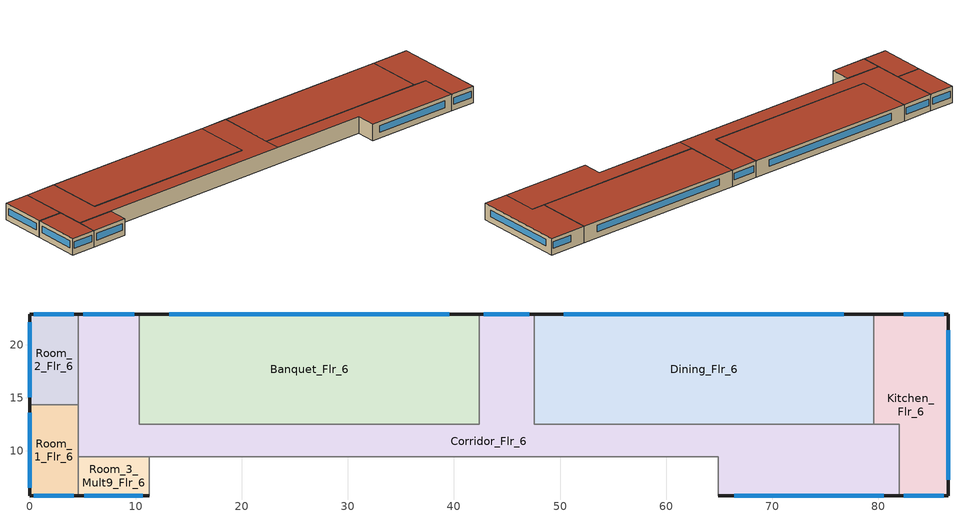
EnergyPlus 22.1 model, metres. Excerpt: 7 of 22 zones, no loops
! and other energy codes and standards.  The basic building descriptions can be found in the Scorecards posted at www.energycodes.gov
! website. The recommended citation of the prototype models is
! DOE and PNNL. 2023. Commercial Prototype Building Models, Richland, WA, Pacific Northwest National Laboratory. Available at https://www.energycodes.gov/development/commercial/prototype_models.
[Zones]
Room_1_Flr_6
 floor adiabatic (nonres_floor): 4.57,14.33 4.57,5.79 0,5.79 0,14.33 z16.15
 wall outside (res_ext_wall_top): 0,14.33 0,5.79 4.57,5.79 z16.15:19.2
 wall to Room_2_Flr_6 (int_wall): 4.57,14.33 0,14.33 z16.15:19.2
 wall adiabatic (int_wall): 4.57,5.79 4.57,14.33 z16.15:19.2
 window (ResWindow_U_0.43_SHGC_0.248): 0.4,5.79 4.17,5.79 / 0,13.58 0,6.54 z17.26:18.48
 roof outside (res_roof): 0,14.33 0,5.79 4.57,5.79 4.57,14.33 z19.2
Room_2_Flr_6
 floor adiabatic (nonres_floor): 4.57,22.86 4.57,14.33 0,14.33 0,22.86 z16.15
 wall outside (res_ext_wall_top): 4.57,22.86 0,22.86 0,14.33 z16.15:19.2
 wall adiabatic (int_wall): 4.57,14.33 4.57,22.86 z16.15:19.2
 window (ResWindow_U_0.43_SHGC_0.248): 4.17,22.86 0.4,22.86 / 0,22.11 0,15.07 z17.26:18.48
 roof outside (res_roof): 0,22.86 0,14.33 4.57,14.33 4.57,22.86 z19.2
Room_3_Mult9_Flr_6
 floor adiabatic (nonres_floor): 11.28,9.45 11.28,5.79 4.57,5.79 4.57,9.45 z16.15
 wall outside (res_ext_wall_top): 4.57,5.79 11.28,5.79 z16.15:19.2
 wall adiabatic (int_wall): 11.28,5.79 11.28,9.45 4.57,9.45 4.57,5.79 z16.15:19.2
 window (ResWindow_U_0.43_SHGC_0.248): 5.16,5.79 10.69,5.79 z17.26:18.48
 roof outside (res_roof): 4.57,9.45 4.57,5.79 11.28,5.79 11.28,9.45 z19.2
Banquet_Flr_6
 floor adiabatic (nonres_floor): 42.37,22.86 42.37,12.5 10.36,12.5 10.36,22.86 z16.15
 wall outside (nonres_ext_wall_top): 42.37,22.86 10.36,22.86 z16.15:19.2
 wall to Corridor_Flr_6 (int_wall): 10.36,22.86 10.36,12.5 42.37,12.5 42.37,22.86 z16.15:19.2
 window (NonresWindow_U_0.43_SHGC_0.248): 39.57,22.86 13.16,22.86 z17.26:18.48
 roof outside (nonres_roof): 10.36,22.86 10.36,12.5 42.37,12.5 42.37,22.86 z19.2
Dining_Flr_6
 floor adiabatic (nonres_floor): 79.55,22.86 79.55,12.5 47.55,12.5 47.55,22.86 z16.15
 wall outside (nonres_ext_wall_top): 79.55,22.86 47.55,22.86 z16.15:19.2
 wall to Kitchen_Flr_6 (int_wall): 79.55,12.5 79.55,22.86 z16.15:19.2
 wall adiabatic (int_wall): 47.55,12.5 79.55,12.5 z16.15:19.2
 wall to Corridor_Flr_6 (int_wall): 47.55,22.86 47.55,12.5 z16.15:19.2
 window (NonresWindow_U_0.43_SHGC_0.248): 76.75,22.86 50.35,22.86 z17.26:18.48
 roof outside (nonres_roof): 47.55,22.86 47.55,12.5 79.55,12.5 79.55,22.86 z19.2
Kitchen_Flr_6
 floor adiabatic (nonres_floor): 79.55,12.5 79.55,22.86 86.56,22.86 86.56,5.79 81.99,5.79 81.99,12.5 z16.15
 wall outside (nonres_ext_wall_top): 81.99,5.79 86.56,5.79 86.56,22.86 79.55,22.86 z16.15:19.2
 wall adiabatic (int_wall): 79.55,12.5 81.99,12.5 z16.15:19.2
 wall to Corridor_Flr_6 (int_wall): 81.99,12.5 81.99,5.79 z16.15:19.2
 window (NonresWindow_U_0.43_SHGC_0.248): 86.16,22.86 82.39,22.86 / 86.56,7.29 86.56,21.37 / 82.39,5.79 86.16,5.79 z17.26:18.48
 roof outside (nonres_roof): 79.55,12.5 81.99,12.5 81.99,5.79 86.56,5.79 86.56,22.86 79.55,22.86 z19.2
Corridor_Flr_6
 floor adiabatic (nonres_floor): 4.57,9.45 4.57,22.86 10.36,22.86 10.36,12.5 42.37,12.5 42.37,22.86 47.55,22.86 47.55,12.5 81.99,12.5 81.99,5.79 64.92,5.79 64.92,9.45 z16.15
 wall outside (nonres_ext_wall_top): 10.36,22.86 4.57,22.86 / 47.55,22.86 42.37,22.86 / 64.92,5.79 81.99,5.79 z16.15:19.2
 wall adiabatic (int_wall): 81.99,12.5 47.55,12.5 / 4.57,22.86 4.57,9.45 64.92,9.45 64.92,5.79 z16.15:19.2
 window (NonresWindow_U_0.43_SHGC_0.248): 9.86,22.86 5.08,22.86 / 47.09,22.86 42.82,22.86 / 66.42,5.79 80.5,5.79 z17.26:18.48
 roof outside (nonres_roof): 4.57,9.45 47.55,9.45 47.55,22.86 42.37,22.86 42.37,12.5 10.36,12.5 10.36,22.86 4.57,22.86 z19.2; 47.55,9.45 64.92,9.45 64.92,5.79 81.99,5.79 81.99,12.5 47.55,12.5 z19.2
[Building]
HotelLarge: North Axis {deg}=0; Terrain=City; Loads Convergence Tolerance Value {W}=0.04; Temperature Convergence Tolerance Value {deltaC}=0.2; Solar Distribution=FullInteriorAndExterior; Maximum Number of Warmup Days=25; Minimum Number of Warmup Days=6
[Site:Location]
Site:Location=San.Diego-Brown.Field.Muni.AP_CA_USA WMO=722904; Latitude {N+ S-}=32.57; Longitude {W- E+}=-116.98; Time Zone Relative to GMT {GMT+/-}=-8; Elevation {m}=159
[SizingPeriod:DesignDay] Day of Month=21; Dry-Bulb Temperature Range Modifier Type=DefaultMultipliers; Humidity Condition Type=Wetbulb; Barometric Pressure {Pa}=99429; Rain {Yes/No}=No; Snow on ground {Yes/No}=No; Daylight Savings Time Indicator=No
Name | Month | Day Type | Maximum Dry-Bulb Temperature {C} | Daily Dry-Bulb Temperature Range {C} | Wetbulb at Maximum Dry-Bulb {C} | Wind Speed {m/s} design conditions vs. traditional 6.71 m/s (15 mph) | Wind Direction {Degrees; N=0, S=180} | Solar Model Indicator | Clearness {0.0 to 1.1} | Wind Speed {m/s} design conditions vs. traditional 3.35 m/s (7mph) | ASHRAE Clear Sky Optical Depth for Beam Irradiance (taub) | ASHRAE Clear Sky Optical Depth for Diffuse Irradiance (taud)
San.Diego-Brown.Field.Muni.AP_CA_USA Ann Htg 99.6% Condns DB | 12 | WinterDesignDay | 3.8 | 0 | 3.8 | 3 | 120 | ASHRAEClearSky | 0
San.Diego-Brown.Field.Muni.AP_CA_USA Ann Clg .4% Condns DB=>MWB | 8 | SummerDesignDay | 31.3 | 8.9 | 18.4 |  | 280 | ASHRAETau |  | 4.1 | 0.412 | 2.276
[Site:WaterMainsTemperature]
Calculation Method=Correlation; Annual average outdoor air temperature {C}=16; Maximum difference in monthly average outdoor air temperatures {C}=7.1
[Site:GroundTemperature:FCfactorMethod]
January Ground Temperature {C}=18.8; February Ground Temperature {C}=14.3; March Ground Temperature {C}=13.6; April Ground Temperature {C}=13.2; May Ground Temperature {C}=13.3; June Ground Temperature {C}=12.6; July Ground Temperature {C}=15.3; August Ground Temperature {C}=15.6; September Ground Temperature {C}=17.7; October Ground Temperature {C}=19.4; November Ground Temperature {C}=19.7; December Ground Temperature {C}=18.5
[Material:NoMass]
CP02 CARPET PAD: VeryRough, 0.21648, 0.9, 0.7, 0.8
Nonres_Roof_Insulation; Res_Roof_Insulation: MediumSmooth, 4.31889, 0.9, 0.7, 0.7
Nonres_Exterior_Wall_Insulation_top: MediumSmooth, 0.679316, 0.9, 0.7, 0.7
Res_Exterior_Wall_Insulation_top: MediumSmooth, 0.799316, 0.9, 0.7, 0.7
Nonres_Floor_Insulation: MediumSmooth, 2.88292, 0.9, 0.7, 0.7
[Construction]
InteriorFurnishings: Std Wood 6inch
int_wall: G01 13mm gypsum board, G01 13mm gypsum board
nonres_roof: F13 Built-up roofing, Nonres_Roof_Insulation, F08 Metal surface
res_roof: F13 Built-up roofing, Res_Roof_Insulation, F08 Metal surface
nonres_ext_wall_top: 200mm Normalweight concrete wall, Nonres_Exterior_Wall_Insulation_top, G01 13mm gypsum board
res_ext_wall_top: 200mm Normalweight concrete wall, Res_Exterior_Wall_Insulation_top, G01 13mm gypsum board
nonres_floor: Nonres_Floor_Insulation, 100mm Normalweight concrete floor, CP02 CARPET PAD
NonresWindow_U_0.43_SHGC_0.248: Glazing Layer
ResWindow_U_0.43_SHGC_0.248: Residential Window Glazing Layer
[Material]
Name | Roughness | Thickness {m} | Conductivity {W/m-K} | Density {kg/m3} | Specific Heat {J/kg-K} | Thermal Absorptance | Solar Absorptance | Visible Absorptance | Absorptance:Thermal | Absorptance:Solar | Absorptance:Visible
Std Wood 6inch | MediumSmooth | 0.15 | 0.12 | 540 | 1210 | 0.9 | 0.7 | 0.7
F08 Metal surface | Smooth | 0.0008 | 45.28 | 7824 | 500
F13 Built-up roofing | Rough | 0.0095 | 0.16 | 1120 | 1460 |  |  |  | 0.75 | 0.45
G01 13mm gypsum board | Smooth | 0.0127 | 0.16 | 800 | 1090 |  |  |  | 0.9 | 0.7 | 0.5
200mm Normalweight concrete wall | MediumRough | 0.2032 | 2.31 | 2322 | 832
100mm Normalweight concrete floor | MediumRough | 0.1016 | 2.31 | 2322 | 832
[WindowMaterial:SimpleGlazingSystem] U-Factor {W/m2-K}=2.44165; Solar Heat Gain Coefficient=0.248; Visible Transmittance=0.2728
Glazing Layer; Residential Window Glazing Layer
[Zone] Type=1; Ceiling Height {m}=-9999; Floor Area {m2}=autocalculate; Part of Total Floor Area=Yes
Name | Multiplier | Volume {m3}
Room_1_Flr_6 | 1 | 118.9391
Room_2_Flr_6 | 1 | 118.9252
Room_3_Mult9_Flr_6 | 9 | 74.7691
Banquet_Flr_6; Dining_Flr_6 | 1 | 1010.89
Kitchen_Flr_6 | 1 | 314.872
Corridor_Flr_6 | 1 | 1256.16
[InternalMass] Construction=InteriorFurnishings
Name | Zone or ZoneList | Surface Area {m2}
Room_1_Flr_6_InternalMass_1 | Room_1_Flr_6 | 78.044
Room_2_Flr_6_InternalMass_1 | Room_2_Flr_6 | 78.0349
Room_3_Mult9_Flr_6_InternalMass_1 | Room_3_Mult9_Flr_6 | 49.0611
Banquet_Flr_6_InternalMass_1 | Banquet_Flr_6 | 663.3149
Dining_Flr_6_InternalMass_1 | Dining_Flr_6 | 663.3149
Kitchen_Flr_6_InternalMass_1 | Kitchen_Flr_6 | 206.6089
Corridor_Flr_6_InternalMass_1 | Corridor_Flr_6 | 824.2494
[People] Number of People Calculation Method=People; Fraction Radiant=0.3; Sensible Heat Fraction=AUTOCALCULATE; Activity Level Schedule=ACTIVITY_SCH; Enable ASHRAE 55 Comfort Warnings=No; Mean Radiant Temperature Calculation Type=ZoneAveraged; Work Efficiency Schedule=WORK_EFF_SCH; Clothing Insulation Calculation Method=ClothingInsulationSchedule; Clothing Insulation Schedule=CLOTHING_SCH; Air Velocity Schedule=AIR_VELO_SCH; Thermal Comfort Model 1 Type=FANGER
Name | Zone or ZoneList or Space or SpaceList | Number of People Schedule | Number of People
Room_1_Flr_6 People | Room_1_Flr_6 | GuestRoom_Occ_Sch | 1.5
Room_2_Flr_6 People | Room_2_Flr_6 | GuestRoom_Occ_Sch | 1.5
Room_3_Mult9_Flr_6 People | Room_3_Mult9_Flr_6 | GuestRoom_Occ_Sch | 1.5
Banquet_Flr_6 People | Banquet_Flr_6 | BLDG_OCC_SCH | 249.896
Dining_Flr_6 People | Dining_Flr_6 | BLDG_OCC_SCH | 249.896
Kitchen_Flr_6 People | Kitchen_Flr_6 | BLDG_OCC_SCH | 22.238
CORRIDOR_FLR_6 People | CORRIDOR_FLR_6 | BLDG_OCC_SCH | 22.18
[Lights] Design Level Calculation Method=Watts/Area; Return Air Fraction=0; Fraction Radiant=0.7; Fraction Visible=0.2; Fraction Replaceable=1; Return Air Fraction Calculated from Plenum Temperature=No
Name | Zone or ZoneList or Space or SpaceList | Schedule | Watts per Zone Floor Area {W/m2}
Room_1_Flr_6_Lights | Room_1_Flr_6 | ltg_sch_guestroom | 4.4132
Room_2_Flr_6_Lights | Room_2_Flr_6 | ltg_sch_guestroom | 4.4132
Room_3_Mult9_Flr_6_Lights | Room_3_Mult9_Flr_6 | ltg_sch_guestroom | 4.4132
Banquet_Flr_6_Lights | Banquet_Flr_6 | ltg_sch_dining | 9.25695
Dining_Flr_6_Lights | Dining_Flr_6 | ltg_sch_dining | 9.25695
Kitchen_Flr_6_Lights | Kitchen_Flr_6 | ltg_sch_kitchen | 11.73265
Corridor_Flr_6_Lights | Corridor_Flr_6 | ltg_sch_corridor | 4.4132
[Daylighting:Controls] Daylighting Method=SplitFlux; Availability Schedule=DaylightAvailSch; Lighting Control Type=Continuousoff; Minimum Input Power Fraction for Continuous or ContinuousOff Dimming Control=0.2; Minimum Light Output Fraction for Continuous or ContinuousOff Dimming Control=0.2; Number of Stepped Control Steps=3; Probability Lighting will be Reset When Needed in Manual Stepped Control=1; Glare Calculation Azimuth Angle of View Direction Clockwise from Zone y-Axis {deg}=0; Maximum Allowable Discomfort Glare Index=22; Fraction of Lights Controlled by Reference Point 1=0.2; Illuminance Setpoint at Reference Point 1 {lux}=215; Fraction of Lights Controlled by Reference Point 2=0.2; Illuminance Setpoint at Reference Point 2 {lux}=215
Name | Zone or Space | Glare Calculation Daylighting Reference Point | Daylighting Reference Point 1 | Daylighting Reference Point 2
Dining_Flr_6_DaylCtrl | Dining_Flr_6 | Dining_Flr_6_DaylRefPt1 | Dining_Flr_6_DaylRefPt1 | Dining_Flr_6_DaylRefPt2
Banquet_Flr_6_DaylCtrl | Banquet_Flr_6 | Banquet_Flr_6_DaylRefPt1 | Banquet_Flr_6_DaylRefPt1 | Banquet_Flr_6_DaylRefPt2
[ElectricEquipment] Design Level Calculation Method=EquipmentLevel
Name | Zone or ZoneList or Space or SpaceList | Schedule | Design Level {W} | Fraction Latent | Fraction Radiant | Fraction Lost
Room_1_Flr_6_PlugMisc_Equip | Room_1_Flr_6 | Guestroom_Eqp_Sch_Adva | 263.3986 | 0 | 0.5 | 0
Room_2_Flr_6_PlugMisc_Equip | Room_2_Flr_6 | Guestroom_Eqp_Sch_Adva | 263.3678 | 0 | 0.5 | 0
Room_3_Mult9_Flr_6_PlugMisc_Equip | Room_3_Mult9_Flr_6 | Guestroom_Eqp_Sch_Adva | 258.0614 | 0 | 0.5 | 0
Banquet_Flr_6_MiscPlug_Equip | Banquet_Flr_6 | Kitchen_Elec_Equip_SCH | 22493 | 0 | 0.5 | 0
Dining_Flr_6_MiscPlug_Equip | Dining_Flr_6 | Kitchen_Elec_Equip_SCH | 22493 | 0 | 0.5 | 0
Kitchen_Flr_6_MiscElec_Equip | Kitchen_Flr_6 | Kitchen_Elec_Equip_SCH | 52482.8 | 0.2 | 0.5 | 0.1
Kitchen_Flr_6_Reach-in-Freezer | Kitchen_Flr_6 | Always_on | 277.5 | 0 | 0.25 | 0
Kitchen_Flr_6_Reach-in-Refrigerator | Kitchen_Flr_6 | Always_on | 156.7 | 0 | 0.25 | 0
[Exterior:FuelEquipment] Fuel Use Type=Electricity
Name | Schedule | Design Level {W}
Elevators | BLDG_ELEVATORS | 75383.39
Elevators_Lights_Fan | ELEV_LIGHT_FAN_SCH_ADD_DF | 376
[GasEquipment]
Kitchen_Flr_6_MiscGas_Equip: Zone or ZoneList or Space or SpaceList=Kitchen_Flr_6; Schedule=Kitchen_Gas_Equip_SCH; Design Level Calculation Method=EquipmentLevel; Design Level {W}=249920; Fraction Latent=0.1; Fraction Radiant=0.2; Fraction Lost=0.7
[ZoneInfiltration:DesignFlowRate] Schedule=INFIL_QUARTER_ON_SCH; Design Flow Rate Calculation Method=Flow/ExteriorWallArea; Flow per Exterior Surface Area {m3/s-m2}=0.000569572; Constant Term Coefficient=1; Temperature Term Coefficient=0; Velocity Term Coefficient=0; Velocity Squared Term Coefficient=0
Name | Zone or ZoneList
Room_1_Flr_6_Infiltration | Room_1_Flr_6
Room_2_Flr_6_Infiltration | Room_2_Flr_6
Room_3_Mult9_Flr_6_Infiltration | Room_3_Mult9_Flr_6
Banquet_Flr_6_Infiltration | Banquet_Flr_6
Dining_Flr_6_Infiltration | Dining_Flr_6
Kitchen_Flr_6_Infiltration | Kitchen_Flr_6
Corridor_Flr_6_Infiltration | Corridor_Flr_6
[Exterior:Lights]
Exterior Facade Lighting: Schedule=Exterior_Lgt_ALWAYS_ON; Design Level {W}=12338.45; Control Option=AstronomicalClock
[ZoneVentilation:WindandStackOpenArea] Opening Area {m2}=0.02; Opening Area Fraction Schedule=Sliding_Doors_Ventilation_Availability_SCH; Opening Effectiveness=autocalculate; Height Difference {m}=9.6007; Discharge Coefficient for Opening=autocalculate; Minimum Indoor Temperature {C}=18.89; Maximum Indoor Temperature {C}=25.56; Delta Temperature {deltaC}=-100; Minimum Outdoor Temperature {C}=15.56; Maximum Outdoor Temperature {C}=23.89; Maximum Wind Speed {m/s}=40
Name | Zone | Effective Angle {deg}
Room_1_Flr_6 Sliding Door Ventilation | Room_1_Flr_6 | 180
Room_2_Flr_6 Sliding Door Ventilation | Room_2_Flr_6 | 0
Room_3_Mult9_Flr_6 Sliding Door Ventilation | Room_3_Mult9_Flr_6 | 180
[SCHEDULE:COMPACT]
ltg_sch_kitchen; ltg_sch_dining: Through: 12/31, For: SummerDesignDay, Until: 24:00, 1, For: WinterDesignDay, Until: 24:00, 0, For: Weekdays, Until: 1:00, 0.2, Until: 2:00, 0.15, Until: 5:00, 0.1, Until: 6:00, 0.2, Until: 7:00, 0.4, Until: 8:00, 0.5, Until: 10:00, 0.4, Until: 18:00, 0.25, Until: 19:00, 0.6, Until: 20:00, 0.8, Until: 21:00, 0.9, Until: 22:00, 0.8, Until: 23:00, 0.6, Until: 24:00, 0.3, For: Saturday, Until: 2:00, 0.2, Until: 6:00, 0.1, Until: 8:00, 0.3, Until: 10:00, 0.4, Until: 11:00, 0.3, Until: 18:00, 0.25, Until: 19:00, 0.6, Until: 22:00, 0.7, Until: 23:00, 0.6, Until: 24:00, 0.3, For: AllOtherDays, Until: 2:00, 0.3, Until: 6:00, 0.2, Until: 7:00, 0.3, Until: 9:00, 0.4, Until: 13:00, 0.3, Until: 18:00, 0.2, Until: 19:00, 0.5, Until: 20:00, 0.7, Until: 21:00, 0.8, Until: 22:00, 0.6, Until: 23:00, 0.5, Until: 24:00, 0.3
ltg_sch_guestroom: Through: 12/31, For: SummerDesignDay, Until: 24:00, 1, For: WinterDesignDay, Until: 24:00, 0, For: Weekdays, Until: 1:00, 0.121, Until: 2:00, 0.0935, Until: 5:00, 0.0605, Until: 6:00, 0.121, Until: 7:00, 0.242, Until: 8:00, 0.308, Until: 10:00, 0.242, Until: 18:00, 0.154, Until: 19:00, 0.3685, Until: 20:00, 0.4895, Until: 21:00, 0.55, Until: 22:00, 0.4895, Until: 23:00, 0.3685, Until: 24:00, 0.1815, For: Saturday, Until: 2:00, 0.143, Until: 6:00, 0.0605, Until: 8:00, 0.2255, Until: 10:00, 0.308, Until: 11:00, 0.2255, Until: 18:00, 0.1815, Until: 19:00, 0.4675, Until: 22:00, 0.55, Until: 23:00, 0.4675, Until: 24:00, 0.2255, For: AllOtherDays, Until: 2:00, 0.143, Until: 6:00, 0.0605, Until: 8:00, 0.2255, Until: 10:00, 0.308, Until: 11:00, 0.2255, Until: 18:00, 0.1815, Until: 19:00, 0.4675, Until: 22:00, 0.55, Until: 23:00, 0.4675, Until: 24:00, 0.2255
ltg_sch_corridor: Through: 12/31, For: SummerDesignDay, Until: 24:00, 1, For: WinterDesignDay, Until: 24:00, 0, For: Weekdays, Until: 1:00, 0.15, Until: 2:00, 0.1125, Until: 5:00, 0.075, Until: 6:00, 0.15, Until: 7:00, 0.3, Until: 8:00, 0.375, Until: 10:00, 0.3, Until: 18:00, 0.1875, Until: 19:00, 0.45, Until: 20:00, 0.6, Until: 21:00, 0.675, Until: 22:00, 0.6, Until: 23:00, 0.45, Until: 24:00, 0.225, For: Saturday, Until: 2:00, 0.15, Until: 6:00, 0.075, Until: 8:00, 0.225, Until: 10:00, 0.3, Until: 11:00, 0.225, Until: 18:00, 0.1875, Until: 19:00, 0.45, Until: 22:00, 0.525, Until: 23:00, 0.45, Until: 24:00, 0.225, For: AllOtherDays, Until: 2:00, 0.225, Until: 6:00, 0.15, Until: 7:00, 0.225, Until: 9:00, 0.3, Until: 13:00, 0.225, Until: 18:00, 0.15, Until: 19:00, 0.375, Until: 20:00, 0.525, Until: 21:00, 0.6, Until: 22:00, 0.45, Until: 23:00, 0.375, Until: 24:00, 0.225
[Schedule:Compact]
GuestRoom_Eqp_Sch_Adva: Through: 12/31, For: Weekdays, Until: 06:00, 0.17, Until: 07:00, 0.62, Until: 08:00, 0.9, Until: 10:00, 0.43, Until: 16:00, 0.12, Until: 17:00, 0.19, Until: 19:00, 0.48, Until: 20:00, 0.46, Until: 21:00, 0.62, Until: 22:00, 0.69, Until: 23:00, 0.34, Until: 24:00, 0.17, For: Saturday Sunday Holidays, Until: 06:00, 0.17, Until: 07:00, 0.3, Until: 08:00, 0.62, Until: 09:00, 0.9, Until: 10:00, 0.62, Until: 16:00, 0.13, Until: 17:00, 0.21, Until: 18:00, 0.4, Until: 19:00, 0.48, Until: 20:00, 0.46, Until: 21:00, 0.62, Until: 22:00, 0.69, Until: 23:00, 0.34, Until: 24:00, 0.17, For: WinterDesignDay, Until: 24:00, 0, For: SummerDesignDay CustomDay1 CustomDay2, Until: 24:00, 1
Kitchen_Elec_Equip_SCH: Through: 12/31, For: Weekday, Until: 06:00, 0.1, Until: 07:00, 0.25, Until: 24:00, 0.3, For: Saturday, Until: 06:00, 0.1, Until: 07:00, 0.25, Until: 24:00, 0.3, For: SummerDesignDay, Until: 24:00, 0.3, For: WinterDesignDay, Until: 24:00, 0, For: Sunday Holidays AllOtherDays, Until: 06:00, 0.1, Until: 07:00, 0.25, Until: 24:00, 0.3
Kitchen_Gas_Equip_SCH: Through: 12/31, For: Weekdays Saturday, Until: 05:00, 0.02, Until: 06:00, 0.05, Until: 07:00, 0.1, Until: 08:00, 0.15, Until: 09:00, 0.2, Until: 10:00, 0.15, Until: 13:00, 0.25, Until: 14:00, 0.2, Until: 15:00, 0.15, Until: 16:00, 0.2, Until: 19:00, 0.3, Until: 21:00, 0.2, Until: 22:00, 0.15, Until: 23:00, 0.1, Until: 24:00, 0.05, For: SummerDesignDay, Until: 24:00, 0.25, For: WinterDesignDay, Until: 24:00, 0, For: Sunday Holidays AllOtherDays, Until: 05:00, 0.02, Until: 06:00, 0.05, Until: 07:00, 0.1, Until: 08:00, 0.15, Until: 09:00, 0.2, Until: 10:00, 0.15, Until: 13:00, 0.25, Until: 14:00, 0.2, Until: 15:00, 0.15, Until: 16:00, 0.2, Until: 19:00, 0.3, Until: 21:00, 0.2, Until: 22:00, 0.15, Until: 23:00, 0.1, Until: 24:00, 0.05
BLDG_ELEVATORS: Through: 12/31, For: SummerDesignday, Until: 24:00, 0.5, For: WinterDesignDay, Until: 24:00, 0.12, For: AllOtherDays, Until: 04:00, 0.12, Until: 05:00, 0.12, Until: 06:00, 0.2, Until: 07:00, 0.4, Until: 09:00, 0.5, Until: 10:00, 0.35, Until: 16:00, 0.15, Until: 17:00, 0.35, Until: 19:00, 0.5, Until: 21:00, 0.4, Until: 22:00, 0.3, Until: 23:00, 0.2, Until: 24:00, 0.12
ELEV_LIGHT_FAN_SCH_ADD_DF: Through: 12/31, For: SummerDesignday, Until: 24:00, 0.5, For: WinterDesignDay, Until: 24:00, 0.05, For: AllOtherDays, Until: 04:00, 0.05, Until: 05:00, 0.1, Until: 06:00, 0.2, Until: 07:00, 0.4, Until: 09:00, 0.5, Until: 10:00, 0.35, Until: 16:00, 0.15, Until: 17:00, 0.35, Until: 19:00, 0.5, Until: 21:00, 0.4, Until: 22:00, 0.3, Until: 23:00, 0.2, Until: 24:00, 0.1
BLDG_OCC_SCH: Through: 12/31, For: Weekdays, Until: 06:00, 0.9, Until: 07:00, 0.7, Until: 09:00, 0.4, Until: 15:00, 0.2, Until: 16:00, 0.3, Until: 19:00, 0.5, Until: 21:00, 0.7, Until: 22:00, 0.8, Until: 24:00, 0.9, For: SummerDesignDay, Until: 24:00, 1, For: Saturday, Until: 06:00, 0.9, Until: 07:00, 0.7, Until: 09:00, 0.5, Until: 17:00, 0.3, Until: 18:00, 0.5, Until: 21:00, 0.6, Until: 24:00, 0.7, For: WinterDesignDay, Until: 24:00, 0, For: Sunday Holidays AllOtherDays, Until: 08:00, 0.7, Until: 11:00, 0.5, Until: 13:00, 0.3, Until: 16:00, 0.2, Until: 17:00, 0.3, Until: 19:00, 0.4, Until: 21:00, 0.6, Until: 24:00, 0.8
GuestRoom_Occ_Sch: Through: 12/31, For: Weekdays, Until: 06:00, 1, Until: 07:00, 0.77, Until: 09:00, 0.43, Until: 15:00, 0.2, Until: 16:00, 0.31, Until: 19:00, 0.54, Until: 21:00, 0.77, Until: 22:00, 0.89, Until: 24:00, 1, For: Saturday Sunday Holidays, Until: 06:00, 1, Until: 07:00, 0.77, Until: 09:00, 0.53, Until: 17:00, 0.3, Until: 18:00, 0.53, Until: 19:00, 0.54, Until: 21:00, 0.65, Until: 24:00, 0.77, For: WinterDesignDay, Until: 24:00, 0, For: SummerDesignDay CustomDay1 CustomDay2, Until: 24:00, 1
INFIL_QUARTER_ON_SCH: Through: 12/31, For: AllDays, Until: 24:00, 0.25
Exterior_Lgt_ALWAYS_ON; ALWAYS_ON: Through: 12/31, For: AllDays, Until: 24:00, 1
ACTIVITY_SCH: Through: 12/31, For: AllDays, Until: 24:00, 120
WORK_EFF_SCH: Through: 12/31, For: AllDays, Until: 24:00, 0
AIR_VELO_SCH: Through: 12/31, For: AllDays, Until: 24:00, 0.2
CLOTHING_SCH: Through: 04/30, For: AllDays, Until: 24:00, 1, Through: 09/30, For: AllDays, Until: 24:00, 0.5, Through: 12/31, For: AllDays, Until: 24:00, 1
DaylightAvailSch: Through: 12/31, For: SummerDesignDay WinterDesignDay, Until: 24:00, 0, For: AllOtherDays, Until: 24:00, 1
Sliding_Doors_Ventilation_Availability_SCH: Through: 12/31, For: WinterDesignDay SummerDesignDay, Until: 24:00, 0, For: Allotherdays, Until: 6:00, 0, Until: 9:00, 1, Until: 16:00, 0, Until: 22:00, 1, Until: 24:00, 0
